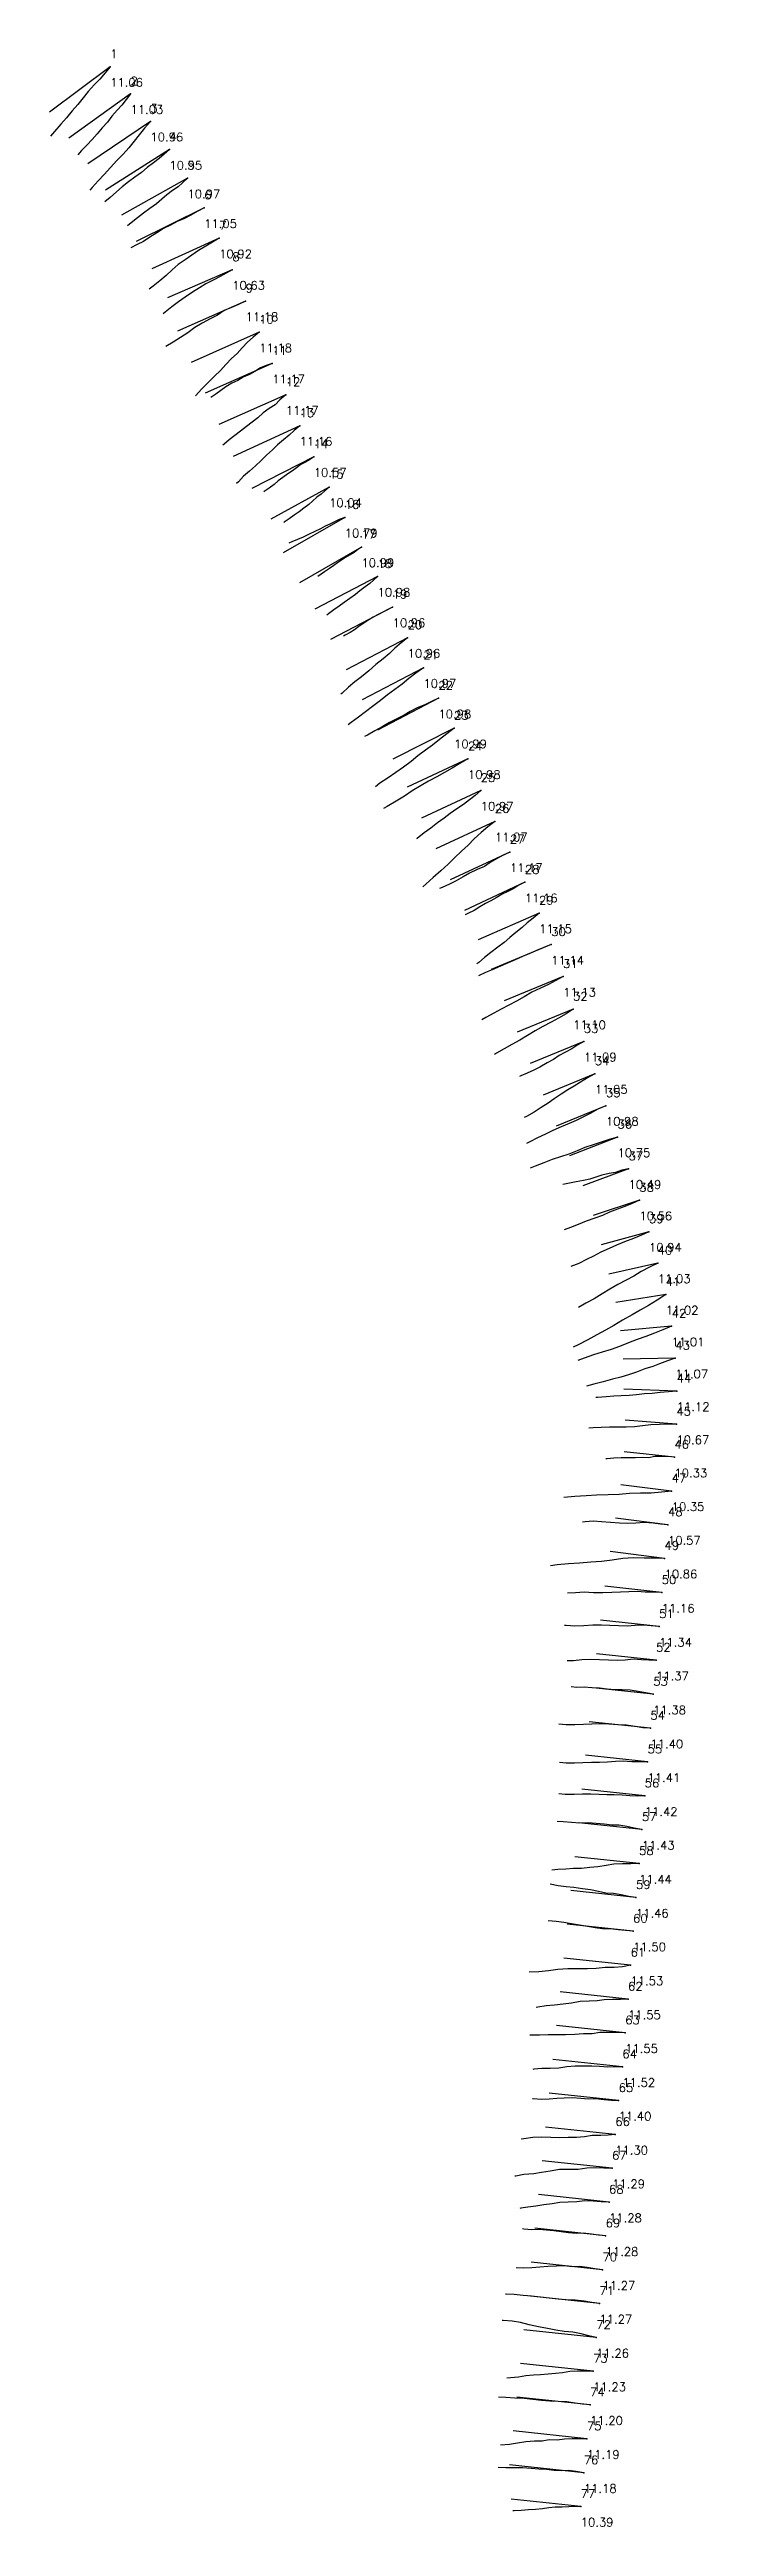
# Model space of a CAD drawing. Extents: x 748848.8 to 748872.1, y 8930454.9 to 8930542.4.
import ezdxf

# ---------------------------------------------------------------- set-up
doc = ezdxf.new("R2010")
doc.units = 0
for name, color, linetype in [('Hole', 7, 'Continuous'), ('Length', 7, 'Continuous'), ('Number', 7, 'Continuous'), ('Real Hole', 7, 'Continuous'), ('Theoretical Hole', 7, 'Continuous')]:
    doc.layers.add(name, color=color, linetype=linetype)
doc.styles.get("Standard").update_dxf_attribs({"font": 'simplex.shx'})

msp = doc.modelspace()

# ---------------------------------------------------------------- linework, layer by layer
at = {"layer": 'Hole', "color": 40, "true_color": 0xffc000}
for p in [(748850.95, 8930541.75, 220.74), (748851.67, 8930540.79, 220.7), (748852.37, 8930539.82, 220.63), (748853.04, 8930538.82, 220.63), (748853.68, 8930537.81, 220.67), (748854.27, 8930536.76, 220.73), (748854.8, 8930535.69, 220.85), (748855.26, 8930534.58, 220.92), (748855.73, 8930533.47, 220.87), (748856.21, 8930532.37, 220.87), (748856.67, 8930531.27, 220.87), (748857.15, 8930530.16, 220.87), (748857.64, 8930529.07, 220.86), (748858.14, 8930527.97, 220.79), (748858.68, 8930526.9, 220.72), (748859.23, 8930525.83, 220.65), (748859.82, 8930524.78, 220.69), (748860.39, 8930523.74, 220.7), (748860.92, 8930522.66, 220.68), (748861.45, 8930521.58, 220.69), (748862.01, 8930520.52, 220.7), (748862.54, 8930519.44, 220.71), (748863.09, 8930518.38, 220.72), (748863.58, 8930517.3, 220.72), (748864.03, 8930516.18, 220.73), (748864.53, 8930515.09, 220.83), (748865.06, 8930514.01, 220.93), (748865.59, 8930512.94, 220.91), (748866.09, 8930511.85, 220.9), (748866.52, 8930510.74, 220.9), (748866.94, 8930509.61, 220.9), (748867.29, 8930508.46, 220.9), (748867.67, 8930507.32, 220.9), (748868.06, 8930506.18, 220.87), (748868.45, 8930505.05, 220.82), (748868.86, 8930503.94, 220.83), (748869.25, 8930502.82, 220.85), (748869.63, 8930501.71, 220.87), (748869.97, 8930500.6, 220.88), (748870.28, 8930499.49, 220.9), (748870.56, 8930498.38, 220.91), (748870.77, 8930497.26, 220.93), (748870.9, 8930496.13, 220.95), (748870.95, 8930494.97, 220.96), (748870.94, 8930493.8, 220.98), (748870.87, 8930492.63, 221), (748870.77, 8930491.44, 221.01), (748870.64, 8930490.25, 221.02), (748870.52, 8930489.06, 221.05), (748870.42, 8930487.85, 221.12), (748870.33, 8930486.65, 221.17), (748870.22, 8930485.46, 221.18), (748870.12, 8930484.26, 221.18), (748870.02, 8930483.06, 221.19), (748869.92, 8930481.87, 221.19), (748869.82, 8930480.67, 221.2), (748869.72, 8930479.48, 221.2), (748869.62, 8930478.28, 221.21), (748869.51, 8930477.08, 221.23), (748869.41, 8930475.89, 221.26), (748869.32, 8930474.69, 221.28), (748869.23, 8930473.49, 221.3), (748869.13, 8930472.3, 221.29), (748869.03, 8930471.1, 221.25), (748868.9, 8930469.91, 221.13), (748868.78, 8930468.71, 221.03), (748868.67, 8930467.52, 221.01), (748868.56, 8930466.32, 221), (748868.44, 8930465.13, 220.99), (748868.33, 8930463.93, 220.99), (748868.22, 8930462.74, 220.98), (748868.11, 8930461.54, 220.97), (748868, 8930460.35, 220.93), (748867.89, 8930459.16, 220.89), (748867.78, 8930457.96, 220.88), (748867.67, 8930456.76, 220.87), (748867.56, 8930455.57, 220.86)]:
    msp.add_point(p, dxfattribs=at)
at = {"layer": 'Real Hole', "color": 1, "true_color": 0xff0000}
for points in [[(748850.95, 8930541.75, 220.74), (748850.773, 8930541.531, 219.78), (748850.58, 8930541.313, 218.824), (748850.384, 8930541.107, 217.865), (748850.176, 8930540.877, 216.914), (748850.003, 8930540.645, 215.957), (748849.812, 8930540.418, 215.002), (748849.611, 8930540.189, 214.05), (748849.406, 8930539.943, 213.102), (748849.209, 8930539.717, 212.148), (748848.991, 8930539.466, 211.205), (748848.84, 8930539.3, 210.542)], [(748851.67, 8930540.79, 220.7), (748851.517, 8930540.59, 219.732), (748851.363, 8930540.39, 218.765), (748851.201, 8930540.21, 217.794), (748851.01, 8930540.006, 216.834), (748850.857, 8930539.788, 215.87), (748850.673, 8930539.586, 214.908), (748850.486, 8930539.383, 213.947), (748850.31, 8930539.175, 212.985), (748850.128, 8930538.982, 212.021), (748849.94, 8930538.787, 211.058), (748849.81, 8930538.642, 210.386)], [(748852.37, 8930539.82, 220.63), (748852.157, 8930539.583, 219.682), (748851.971, 8930539.344, 218.729), (748851.792, 8930539.117, 217.772), (748851.614, 8930538.884, 216.816), (748851.406, 8930538.655, 215.865), (748851.191, 8930538.432, 214.914), (748850.963, 8930538.184, 213.972), (748850.736, 8930537.946, 213.028), (748850.529, 8930537.719, 212.076), (748850.312, 8930537.485, 211.129), (748850.229, 8930537.385, 210.751)], [(748853.04, 8930538.82, 220.63), (748852.856, 8930538.659, 219.66), (748852.685, 8930538.507, 218.687), (748852.48, 8930538.352, 217.721), (748852.258, 8930538.19, 216.759), (748852.053, 8930538.014, 215.796), (748851.818, 8930537.846, 214.839), (748851.594, 8930537.679, 213.879), (748851.369, 8930537.502, 212.92), (748851.17, 8930537.33, 211.956), (748850.947, 8930537.128, 211.002), (748850.765, 8930536.977, 210.238)], [(748853.68, 8930537.81, 220.67), (748853.502, 8930537.647, 219.7), (748853.347, 8930537.504, 218.722), (748853.151, 8930537.373, 217.75), (748852.946, 8930537.228, 216.782), (748852.771, 8930537.073, 215.81), (748852.584, 8930536.907, 214.842), (748852.356, 8930536.742, 213.882), (748852.125, 8930536.576, 212.924), (748851.91, 8930536.411, 211.961), (748851.694, 8930536.236, 211), (748851.563, 8930536.13, 210.321)], [(748854.27, 8930536.76, 220.73), (748854.021, 8930536.63, 219.77), (748853.799, 8930536.5, 218.804), (748853.571, 8930536.386, 217.837), (748853.315, 8930536.279, 216.876), (748853.085, 8930536.157, 215.911), (748852.833, 8930536.037, 214.95), (748852.594, 8930535.882, 213.992), (748852.346, 8930535.726, 213.036), (748852.131, 8930535.581, 212.07), (748851.906, 8930535.465, 211.103), (748851.675, 8930535.35, 210.24)], [(748854.8, 8930535.69, 220.85), (748854.562, 8930535.549, 219.889), (748854.329, 8930535.409, 218.927), (748854.065, 8930535.263, 217.973), (748853.829, 8930535.088, 217.018), (748853.6, 8930534.928, 216.057), (748853.348, 8930534.76, 215.104), (748853.136, 8930534.571, 214.145), (748852.932, 8930534.375, 213.186), (748852.701, 8930534.184, 212.232), (748852.468, 8930533.999, 211.277), (748852.329, 8930533.889, 210.704)], [(748855.26, 8930534.58, 220.92), (748855.04, 8930534.452, 219.953), (748854.833, 8930534.334, 218.982), (748854.588, 8930534.213, 218.02), (748854.33, 8930534.082, 217.063), (748854.107, 8930533.938, 216.098), (748853.856, 8930533.785, 215.143), (748853.602, 8930533.615, 214.19), (748853.362, 8930533.442, 213.235), (748853.128, 8930533.263, 212.28), (748852.89, 8930533.079, 211.326), (748852.819, 8930533.024, 211.04)], [(748855.73, 8930533.47, 220.87), (748855.479, 8930533.355, 219.909), (748855.231, 8930533.248, 218.946), (748854.971, 8930533.134, 217.987), (748854.734, 8930532.979, 217.028), (748854.48, 8930532.849, 216.07), (748854.195, 8930532.696, 215.123), (748853.935, 8930532.539, 214.171), (748853.692, 8930532.355, 213.218), (748853.429, 8930532.19, 212.268), (748853.177, 8930532.014, 211.316), (748852.914, 8930531.871, 210.362)], [(748856.21, 8930532.37, 220.87), (748856, 8930532.199, 219.908), (748855.803, 8930532.021, 218.943), (748855.612, 8930531.824, 217.982), (748855.439, 8930531.622, 217.018), (748855.229, 8930531.44, 216.057), (748855.029, 8930531.23, 215.1), (748854.847, 8930531.016, 214.14), (748854.636, 8930530.817, 213.183), (748854.424, 8930530.612, 212.228), (748854.185, 8930530.368, 211.288), (748853.961, 8930530.122, 210.345)], [(748856.67, 8930531.27, 220.87), (748856.455, 8930531.197, 219.896), (748856.252, 8930531.111, 218.921), (748856.062, 8930530.986, 217.947), (748855.866, 8930530.873, 216.973), (748855.645, 8930530.78, 216.002), (748855.457, 8930530.661, 215.027), (748855.246, 8930530.566, 214.054), (748855.035, 8930530.445, 213.084), (748854.853, 8930530.312, 212.11), (748854.675, 8930530.179, 211.135), (748854.502, 8930530.069, 210.259)], [(748857.15, 8930530.16, 220.87), (748856.943, 8930529.984, 219.907), (748856.774, 8930529.811, 218.937), (748856.564, 8930529.672, 217.969), (748856.352, 8930529.519, 217.004), (748856.166, 8930529.345, 216.037), (748855.96, 8930529.191, 215.071), (748855.76, 8930529.039, 214.103), (748855.552, 8930528.88, 213.138), (748855.352, 8930528.723, 212.171), (748855.152, 8930528.571, 211.203), (748854.97, 8930528.418, 210.231), (748854.929, 8930528.383, 210.039)], [(748857.64, 8930529.07, 220.86), (748857.448, 8930528.898, 219.894), (748857.268, 8930528.735, 218.924), (748857.068, 8930528.574, 217.957), (748856.861, 8930528.399, 216.995), (748856.682, 8930528.22, 216.027), (748856.467, 8930528.033, 215.069), (748856.278, 8930527.839, 214.106), (748856.078, 8930527.654, 213.144), (748855.873, 8930527.466, 212.183), (748855.66, 8930527.283, 211.223), (748855.475, 8930527.088, 210.26), (748855.411, 8930527.026, 209.974)], [(748858.14, 8930527.97, 220.79), (748857.986, 8930527.869, 219.807), (748857.843, 8930527.776, 218.822), (748857.681, 8930527.695, 217.838), (748857.529, 8930527.579, 216.857), (748857.383, 8930527.477, 215.873), (748857.223, 8930527.366, 214.892), (748857.05, 8930527.235, 213.916), (748856.886, 8930527.122, 212.936), (748856.742, 8930526.995, 211.954), (748856.563, 8930526.868, 210.979), (748856.39, 8930526.747, 210.001), (748856.375, 8930526.734, 209.903)], [(748858.68, 8930526.9, 220.72), (748858.528, 8930526.774, 219.74), (748858.404, 8930526.651, 218.755), (748858.249, 8930526.546, 217.773), (748858.094, 8930526.409, 216.794), (748857.961, 8930526.282, 215.811), (748857.792, 8930526.158, 214.834), (748857.626, 8930526.03, 213.856), (748857.449, 8930525.904, 212.88), (748857.267, 8930525.776, 211.905), (748857.093, 8930525.657, 210.927), (748857.078, 8930525.643, 210.829)], [(748859.23, 8930525.83, 220.65), (748859.036, 8930525.753, 219.672), (748858.869, 8930525.674, 218.689), (748858.709, 8930525.594, 217.705), (748858.54, 8930525.515, 216.723), (748858.379, 8930525.423, 215.74), (748858.175, 8930525.327, 214.766), (748857.98, 8930525.233, 213.79), (748857.767, 8930525.137, 212.817), (748857.56, 8930525.053, 211.843), (748857.366, 8930524.972, 210.865), (748857.258, 8930524.919, 210.38)], [(748859.82, 8930524.78, 220.69), (748859.679, 8930524.688, 219.704), (748859.564, 8930524.589, 218.716), (748859.425, 8930524.51, 217.729), (748859.26, 8930524.409, 216.748), (748859.121, 8930524.315, 215.762), (748858.976, 8930524.23, 214.776), (748858.847, 8930524.13, 213.789), (748858.691, 8930524.021, 212.808), (748858.52, 8930523.906, 211.829), (748858.397, 8930523.821, 210.84), (748858.283, 8930523.746, 210.154)], [(748860.39, 8930523.74, 220.7), (748860.248, 8930523.611, 219.719), (748860.117, 8930523.493, 218.734), (748859.952, 8930523.372, 217.756), (748859.765, 8930523.236, 216.783), (748859.608, 8930523.104, 215.804), (748859.414, 8930522.971, 214.832), (748859.209, 8930522.826, 213.864), (748859.032, 8930522.7, 212.888), (748858.851, 8930522.567, 211.913), (748858.661, 8930522.42, 210.943), (748858.599, 8930522.376, 210.652)], [(748860.92, 8930522.66, 220.68), (748860.755, 8930522.577, 219.697), (748860.598, 8930522.495, 218.713), (748860.415, 8930522.404, 217.734), (748860.23, 8930522.305, 216.756), (748860.078, 8930522.21, 215.773), (748859.921, 8930522.107, 214.79), (748859.729, 8930521.973, 213.818), (748859.575, 8930521.861, 212.837), (748859.423, 8930521.764, 211.853), (748859.247, 8930521.667, 210.873), (748859.185, 8930521.637, 210.581)], [(748861.45, 8930521.58, 220.69), (748861.22, 8930521.398, 219.734), (748861.001, 8930521.217, 218.775), (748860.806, 8930521.027, 217.813), (748860.582, 8930520.836, 216.857), (748860.324, 8930520.635, 215.912), (748860.077, 8930520.41, 214.97), (748859.817, 8930520.201, 214.027), (748859.591, 8930520.019, 213.07), (748859.366, 8930519.834, 212.113), (748859.14, 8930519.627, 211.162), (748859.093, 8930519.585, 210.972)], [(748862.01, 8930520.52, 220.7), (748861.745, 8930520.326, 219.756), (748861.495, 8930520.14, 218.805), (748861.256, 8930519.944, 217.854), (748860.996, 8930519.756, 216.907), (748860.737, 8930519.557, 215.962), (748860.493, 8930519.364, 215.012), (748860.206, 8930519.152, 214.077), (748859.968, 8930518.968, 213.124), (748859.716, 8930518.777, 212.175), (748859.453, 8930518.582, 211.23), (748859.352, 8930518.505, 210.851)], [(748862.54, 8930519.44, 220.71), (748862.299, 8930519.325, 219.746), (748862.055, 8930519.209, 218.783), (748861.792, 8930519.1, 217.825), (748861.542, 8930518.974, 216.865), (748861.328, 8930518.839, 215.897), (748861.072, 8930518.714, 214.939), (748860.814, 8930518.58, 213.982), (748860.551, 8930518.437, 213.028), (748860.296, 8930518.295, 212.071), (748860.034, 8930518.144, 211.118), (748859.932, 8930518.087, 210.736)], [(748863.09, 8930518.38, 220.72), (748862.837, 8930518.182, 219.773), (748862.57, 8930517.983, 218.83), (748862.323, 8930517.785, 217.881), (748862.081, 8930517.605, 216.928), (748861.815, 8930517.411, 215.984), (748861.572, 8930517.212, 215.034), (748861.305, 8930517.005, 214.093), (748861.03, 8930516.823, 213.149), (748860.76, 8930516.631, 212.206), (748860.473, 8930516.437, 211.268), (748860.313, 8930516.31, 210.704)], [(748863.58, 8930517.3, 220.72), (748863.293, 8930517.135, 219.776), (748863.017, 8930516.976, 218.828), (748862.757, 8930516.815, 217.876), (748862.487, 8930516.668, 216.925), (748862.185, 8930516.509, 215.985), (748861.928, 8930516.357, 215.031), (748861.616, 8930516.167, 214.099), (748861.344, 8930515.982, 213.155), (748861.043, 8930515.803, 212.219), (748860.727, 8930515.624, 211.287), (748860.599, 8930515.552, 210.915)], [(748864.03, 8930516.18, 220.73), (748863.835, 8930516.011, 219.764), (748863.63, 8930515.85, 218.798), (748863.424, 8930515.695, 217.832), (748863.191, 8930515.539, 216.872), (748862.954, 8930515.366, 215.916), (748862.746, 8930515.209, 214.951), (748862.51, 8930515.039, 213.994), (748862.265, 8930514.855, 213.042), (748862.032, 8930514.684, 212.085), (748861.787, 8930514.491, 211.135), (748861.764, 8930514.472, 211.039)], [(748864.53, 8930515.09, 220.83), (748864.284, 8930514.895, 219.881), (748864.043, 8930514.699, 218.93), (748863.803, 8930514.48, 217.984), (748863.592, 8930514.25, 217.034), (748863.358, 8930514.045, 216.084), (748863.1, 8930513.81, 215.147), (748862.881, 8930513.583, 214.198), (748862.622, 8930513.347, 213.261), (748862.352, 8930513.105, 212.329), (748862.093, 8930512.879, 211.39), (748861.992, 8930512.786, 211.014)], [(748865.06, 8930514.01, 220.93), (748864.821, 8930513.894, 219.966), (748864.592, 8930513.772, 219), (748864.361, 8930513.644, 218.036), (748864.16, 8930513.503, 217.066), (748863.901, 8930513.394, 216.107), (748863.638, 8930513.264, 215.151), (748863.416, 8930513.135, 214.184), (748863.169, 8930512.996, 213.225), (748862.924, 8930512.88, 212.263), (748862.67, 8930512.759, 211.303), (748862.574, 8930512.719, 210.917)], [(748865.59, 8930512.94, 220.91), (748865.379, 8930512.838, 219.938), (748865.18, 8930512.706, 218.967), (748864.993, 8930512.615, 217.989), (748864.782, 8930512.52, 217.016), (748864.579, 8930512.393, 216.045), (748864.389, 8930512.289, 215.069), (748864.204, 8930512.196, 214.09), (748864.005, 8930512.075, 213.118), (748863.799, 8930511.95, 212.147), (748863.575, 8930511.841, 211.179), (748863.479, 8930511.79, 210.691)], [(748866.09, 8930511.85, 220.9), (748865.885, 8930511.679, 219.936), (748865.674, 8930511.51, 218.973), (748865.489, 8930511.339, 218.006), (748865.275, 8930511.171, 217.044), (748865.058, 8930510.989, 216.084), (748864.858, 8930510.82, 215.119), (748864.638, 8930510.648, 214.159), (748864.391, 8930510.457, 213.209), (748864.17, 8930510.281, 212.25), (748863.96, 8930510.113, 211.287), (748863.893, 8930510.058, 211)], [(748866.52, 8930510.74, 220.9), (748866.262, 8930510.641, 219.939), (748865.995, 8930510.528, 218.982), (748865.763, 8930510.423, 218.015), (748865.502, 8930510.317, 217.055), (748865.244, 8930510.208, 216.095), (748865.001, 8930510.101, 215.131), (748864.73, 8930509.976, 214.177), (748864.435, 8930509.848, 213.23), (748864.196, 8930509.752, 212.264), (748863.954, 8930509.639, 211.404)], [(748866.94, 8930509.61, 220.9), (748866.687, 8930509.478, 219.942), (748866.42, 8930509.334, 218.989), (748866.138, 8930509.201, 218.039), (748865.834, 8930509.061, 217.096), (748865.566, 8930508.895, 216.147), (748865.291, 8930508.746, 215.197), (748865.018, 8930508.602, 214.246), (748864.751, 8930508.465, 213.292), (748864.497, 8930508.318, 212.336), (748864.215, 8930508.168, 211.389), (748864.07, 8930508.085, 210.917)], [(748867.29, 8930508.46, 220.9), (748867.041, 8930508.297, 219.945), (748866.779, 8930508.137, 218.994), (748866.515, 8930507.996, 218.039), (748866.224, 8930507.847, 217.094), (748865.954, 8930507.694, 216.144), (748865.679, 8930507.528, 215.197), (748865.412, 8930507.369, 214.246), (748865.133, 8930507.213, 213.299), (748864.861, 8930507.055, 212.349), (748864.592, 8930506.901, 211.399), (748864.512, 8930506.858, 211.113)], [(748867.67, 8930507.32, 220.9), (748867.459, 8930507.196, 219.931), (748867.25, 8930507.062, 218.962), (748867.022, 8930506.945, 217.995), (748866.795, 8930506.82, 217.029), (748866.602, 8930506.687, 216.057), (748866.371, 8930506.56, 215.092), (748866.118, 8930506.417, 214.136), (748865.905, 8930506.306, 213.165), (748865.671, 8930506.205, 212.198), (748865.449, 8930506.1, 211.229), (748865.404, 8930506.08, 211.035)], [(748868.06, 8930506.18, 220.87), (748867.801, 8930506.032, 219.915), (748867.55, 8930505.883, 218.959), (748867.329, 8930505.746, 217.994), (748867.1, 8930505.616, 217.029), (748866.869, 8930505.458, 216.069), (748866.626, 8930505.296, 215.112), (748866.41, 8930505.138, 214.149), (748866.166, 8930504.981, 213.192), (748865.918, 8930504.824, 212.236), (748865.652, 8930504.671, 211.284), (748865.57, 8930504.63, 210.998)], [(748868.45, 8930505.05, 220.82), (748868.169, 8930504.924, 219.869), (748867.898, 8930504.779, 218.917), (748867.632, 8930504.646, 217.962), (748867.395, 8930504.528, 216.998), (748867.149, 8930504.421, 216.035), (748866.865, 8930504.302, 215.083), (748866.578, 8930504.173, 214.134), (748866.32, 8930504.039, 213.177), (748866.032, 8930503.911, 212.228), (748865.761, 8930503.771, 211.276), (748865.644, 8930503.715, 210.897)], [(748868.86, 8930503.94, 220.83), (748868.565, 8930503.858, 219.878), (748868.288, 8930503.766, 218.922), (748868.003, 8930503.671, 217.968), (748867.708, 8930503.574, 217.017), (748867.43, 8930503.461, 216.063), (748867.146, 8930503.344, 215.112), (748866.846, 8930503.243, 214.163), (748866.552, 8930503.15, 213.212), (748866.256, 8930503.036, 212.264), (748865.951, 8930502.914, 211.319), (748865.776, 8930502.842, 210.749)], [(748869.25, 8930502.82, 220.85), (748869.014, 8930502.77, 219.88), (748868.787, 8930502.696, 218.909), (748868.567, 8930502.652, 217.934), (748868.307, 8930502.596, 216.97), (748868.091, 8930502.52, 215.997), (748867.881, 8930502.46, 215.021), (748867.654, 8930502.411, 214.048), (748867.396, 8930502.356, 213.084), (748867.163, 8930502.318, 212.112), (748866.932, 8930502.263, 211.244)], [(748869.63, 8930501.71, 220.87), (748869.379, 8930501.601, 219.908), (748869.122, 8930501.49, 218.948), (748868.862, 8930501.393, 217.987), (748868.582, 8930501.29, 217.033), (748868.325, 8930501.17, 216.074), (748868.056, 8930501.077, 215.115), (748867.752, 8930500.975, 214.168), (748867.467, 8930500.849, 213.218), (748867.195, 8930500.746, 212.261), (748866.974, 8930500.67, 211.496)], [(748869.97, 8930500.6, 220.88), (748869.703, 8930500.482, 219.923), (748869.42, 8930500.357, 218.973), (748869.106, 8930500.241, 218.03), (748868.822, 8930500.125, 217.079), (748868.566, 8930500.008, 216.119), (748868.27, 8930499.881, 215.172), (748868.008, 8930499.741, 214.217), (748867.76, 8930499.612, 213.257), (748867.49, 8930499.473, 212.304), (748867.215, 8930499.368, 211.349)], [(748870.28, 8930499.49, 220.9), (748869.994, 8930499.344, 219.953), (748869.7, 8930499.195, 219.009), (748869.439, 8930499.029, 218.058), (748869.163, 8930498.883, 217.108), (748868.874, 8930498.73, 216.163), (748868.591, 8930498.565, 215.218), (748868.313, 8930498.408, 214.271), (748868.033, 8930498.224, 213.328), (748867.743, 8930498.073, 212.383), (748867.483, 8930497.922, 211.535)], [(748870.56, 8930498.38, 220.91), (748870.255, 8930498.183, 219.978), (748869.949, 8930497.995, 219.045), (748869.66, 8930497.831, 218.102), (748869.377, 8930497.669, 217.157), (748869.041, 8930497.48, 216.234), (748868.728, 8930497.289, 215.303), (748868.431, 8930497.119, 214.364), (748868.135, 8930496.956, 213.423), (748867.809, 8930496.778, 212.494), (748867.474, 8930496.608, 211.567), (748867.289, 8930496.516, 211.004)], [(748870.77, 8930497.26, 220.93), (748870.456, 8930497.138, 219.989), (748870.165, 8930497.012, 219.04), (748869.862, 8930496.896, 218.094), (748869.553, 8930496.79, 217.149), (748869.242, 8930496.678, 216.205), (748868.925, 8930496.546, 215.266), (748868.635, 8930496.442, 214.315), (748868.318, 8930496.342, 213.371), (748868.01, 8930496.25, 212.425), (748867.685, 8930496.137, 211.486), (748867.453, 8930496.053, 210.831)], [(748870.9, 8930496.13, 220.95), (748870.623, 8930496.041, 219.993), (748870.344, 8930495.93, 219.039), (748870.103, 8930495.836, 218.073), (748869.829, 8930495.756, 217.115), (748869.534, 8930495.638, 216.167), (748869.248, 8930495.542, 215.214), (748868.978, 8930495.465, 214.254), (748868.683, 8930495.39, 213.301), (748868.351, 8930495.302, 212.362), (748868.019, 8930495.209, 211.423), (748867.77, 8930495.138, 210.666)], [(748870.95, 8930494.97, 220.96), (748870.662, 8930494.942, 220.003), (748870.364, 8930494.914, 219.049), (748870.082, 8930494.886, 218.089), (748869.808, 8930494.871, 217.128), (748869.535, 8930494.832, 216.167), (748869.266, 8930494.813, 215.204), (748868.992, 8930494.803, 214.242), (748868.735, 8930494.787, 213.276), (748868.457, 8930494.766, 212.316), (748868.152, 8930494.749, 211.363), (748868.095, 8930494.747, 211.172)], [(748870.94, 8930493.8, 220.98), (748870.641, 8930493.802, 220.026), (748870.344, 8930493.792, 219.071), (748870.033, 8930493.776, 218.121), (748869.737, 8930493.739, 217.166), (748869.463, 8930493.71, 216.205), (748869.161, 8930493.697, 215.252), (748868.88, 8930493.692, 214.292), (748868.582, 8930493.691, 213.338), (748868.286, 8930493.683, 212.382), (748867.998, 8930493.671, 211.425), (748867.848, 8930493.663, 210.948)], [(748870.87, 8930492.63, 221), (748870.652, 8930492.658, 220.025), (748870.432, 8930492.663, 219.049), (748870.179, 8930492.659, 218.082), (748869.954, 8930492.618, 217.108), (748869.742, 8930492.627, 216.131), (748869.497, 8930492.612, 215.162), (748869.245, 8930492.607, 214.194), (748868.992, 8930492.608, 213.226), (748868.725, 8930492.595, 212.263), (748868.493, 8930492.576, 211.29), (748868.443, 8930492.576, 211.096)], [(748870.77, 8930491.44, 221.01), (748870.41, 8930491.397, 220.078), (748870.048, 8930491.362, 219.147), (748869.676, 8930491.361, 218.218), (748869.286, 8930491.354, 217.297), (748868.917, 8930491.319, 216.369), (748868.533, 8930491.311, 215.446), (748868.12, 8930491.296, 214.535), (748867.754, 8930491.273, 213.604), (748867.358, 8930491.249, 212.687), (748866.96, 8930491.212, 211.77)], [(748870.64, 8930490.25, 221.02), (748870.379, 8930490.267, 220.055), (748870.117, 8930490.303, 219.091), (748869.799, 8930490.332, 218.143), (748869.511, 8930490.308, 217.185), (748869.218, 8930490.293, 216.229), (748868.933, 8930490.306, 215.271), (748868.608, 8930490.329, 214.325), (748868.297, 8930490.354, 213.375), (748868.002, 8930490.38, 212.42), (748867.719, 8930490.348, 211.462), (748867.621, 8930490.345, 211.178)], [(748870.52, 8930489.06, 221.05), (748870.159, 8930489.071, 220.118), (748869.799, 8930489.072, 219.185), (748869.422, 8930489.081, 218.258), (748869.045, 8930489.06, 217.333), (748868.676, 8930488.998, 216.405), (748868.297, 8930488.953, 215.481), (748867.913, 8930488.921, 214.558), (748867.519, 8930488.894, 213.639), (748867.132, 8930488.869, 212.717), (748866.731, 8930488.827, 211.802), (748866.492, 8930488.793, 211.253)], [(748870.42, 8930487.85, 221.12), (748870.13, 8930487.866, 220.163), (748869.84, 8930487.872, 219.206), (748869.549, 8930487.887, 218.249), (748869.255, 8930487.876, 217.294), (748868.968, 8930487.867, 216.336), (748868.661, 8930487.857, 215.384), (748868.346, 8930487.844, 214.435), (748868.015, 8930487.843, 213.491), (748867.686, 8930487.863, 212.547), (748867.371, 8930487.847, 211.599), (748867.092, 8930487.836, 210.849)], [(748870.33, 8930486.65, 221.17), (748870.05, 8930486.681, 220.21), (748869.777, 8930486.698, 219.249), (748869.483, 8930486.691, 218.293), (748869.196, 8930486.662, 217.335), (748868.891, 8930486.679, 216.383), (748868.594, 8930486.688, 215.428), (748868.291, 8930486.707, 214.475), (748867.989, 8930486.7, 213.522), (748867.675, 8930486.681, 212.573), (748867.358, 8930486.672, 211.625), (748867.051, 8930486.687, 210.673), (748866.99, 8930486.687, 210.483)], [(748870.22, 8930485.46, 221.18), (748869.961, 8930485.465, 220.214), (748869.704, 8930485.476, 219.248), (748869.414, 8930485.498, 218.291), (748869.129, 8930485.466, 217.333), (748868.849, 8930485.459, 216.373), (748868.541, 8930485.463, 215.422), (748868.229, 8930485.478, 214.472), (748867.909, 8930485.491, 213.524), (748867.596, 8930485.482, 212.575), (748867.302, 8930485.446, 211.619), (748867.077, 8930485.438, 210.957)], [(748870.12, 8930484.26, 221.18), (748869.856, 8930484.313, 220.217), (748869.594, 8930484.36, 219.253), (748869.303, 8930484.409, 218.298), (748869.02, 8930484.412, 217.339), (748868.749, 8930484.419, 216.376), (748868.493, 8930484.446, 215.41), (748868.225, 8930484.476, 214.446), (748867.953, 8930484.49, 213.484), (748867.679, 8930484.507, 212.523), (748867.42, 8930484.505, 211.557), (748867.224, 8930484.527, 210.885)], [(748870.02, 8930483.06, 221.19), (748869.757, 8930483.071, 220.225), (748869.487, 8930483.119, 219.264), (748869.174, 8930483.173, 218.315), (748868.867, 8930483.178, 217.364), (748868.558, 8930483.2, 216.413), (748868.259, 8930483.213, 215.459), (748867.948, 8930483.206, 214.508), (748867.656, 8930483.198, 213.552), (748867.356, 8930483.186, 212.598), (748867.047, 8930483.186, 211.647), (748866.793, 8930483.206, 210.889)], [(748869.92, 8930481.87, 221.19), (748869.643, 8930481.875, 220.229), (748869.37, 8930481.877, 219.267), (748869.06, 8930481.897, 218.317), (748868.788, 8930481.886, 217.354), (748868.509, 8930481.863, 216.394), (748868.219, 8930481.855, 215.437), (748867.943, 8930481.851, 214.476), (748867.635, 8930481.838, 213.525), (748867.339, 8930481.827, 212.57), (748867.051, 8930481.825, 211.612), (748866.813, 8930481.845, 210.849)], [(748869.82, 8930480.67, 221.2), (748869.557, 8930480.658, 220.235), (748869.295, 8930480.676, 219.27), (748869.021, 8930480.696, 218.309), (748868.738, 8930480.708, 217.35), (748868.485, 8930480.712, 216.382), (748868.207, 8930480.723, 215.422), (748867.919, 8930480.731, 214.464), (748867.624, 8930480.733, 213.509), (748867.332, 8930480.716, 212.552), (748867.012, 8930480.722, 211.605), (748866.788, 8930480.742, 210.837)], [(748869.72, 8930479.48, 221.2), (748869.452, 8930479.528, 220.238), (748869.189, 8930479.585, 219.275), (748868.903, 8930479.633, 218.318), (748868.657, 8930479.634, 217.348), (748868.384, 8930479.672, 216.387), (748868.102, 8930479.701, 215.428), (748867.824, 8930479.715, 214.468), (748867.528, 8930479.707, 213.512), (748867.234, 8930479.729, 212.557), (748866.946, 8930479.758, 211.6), (748866.728, 8930479.77, 210.934)], [(748869.62, 8930478.28, 221.21), (748869.333, 8930478.273, 220.252), (748869.031, 8930478.27, 219.299), (748868.729, 8930478.257, 218.346), (748868.453, 8930478.207, 217.386), (748868.17, 8930478.168, 216.427), (748867.878, 8930478.137, 215.472), (748867.587, 8930478.112, 214.515), (748867.31, 8930478.102, 213.554), (748867.04, 8930478.078, 212.592), (748866.747, 8930478.077, 211.636), (748866.536, 8930478.05, 210.864)], [(748869.51, 8930477.08, 221.23), (748869.258, 8930477.121, 220.263), (748868.983, 8930477.177, 219.303), (748868.713, 8930477.229, 218.342), (748868.443, 8930477.241, 217.379), (748868.186, 8930477.299, 216.414), (748867.906, 8930477.348, 215.456), (748867.619, 8930477.389, 214.499), (748867.317, 8930477.43, 213.546), (748867.048, 8930477.462, 212.584), (748866.763, 8930477.497, 211.626), (748866.486, 8930477.555, 210.667)], [(748869.41, 8930475.89, 221.26), (748869.147, 8930475.921, 220.296), (748868.887, 8930475.945, 219.33), (748868.598, 8930475.979, 218.374), (748868.331, 8930475.975, 217.41), (748868.07, 8930476.013, 216.445), (748867.795, 8930476.052, 215.485), (748867.512, 8930476.103, 214.527), (748867.239, 8930476.154, 213.566), (748866.964, 8930476.205, 212.606), (748866.694, 8930476.231, 211.644), (748866.412, 8930476.256, 210.685)], [(748869.32, 8930474.69, 221.28), (748869.034, 8930474.639, 220.323), (748868.747, 8930474.608, 219.366), (748868.426, 8930474.606, 218.419), (748868.101, 8930474.569, 217.474), (748867.796, 8930474.561, 216.521), (748867.457, 8930474.557, 215.581), (748867.107, 8930474.558, 214.644), (748866.749, 8930474.535, 213.71), (748866.429, 8930474.495, 212.764), (748866.087, 8930474.461, 211.825), (748865.746, 8930474.444, 210.885)], [(748869.23, 8930473.49, 221.3), (748868.967, 8930473.475, 220.335), (748868.679, 8930473.48, 219.378), (748868.392, 8930473.472, 218.42), (748868.142, 8930473.428, 217.453), (748867.857, 8930473.421, 216.494), (748867.545, 8930473.404, 215.544), (748867.233, 8930473.353, 214.595), (748866.941, 8930473.317, 213.64), (748866.634, 8930473.279, 212.689), (748866.343, 8930473.251, 211.732), (748866.047, 8930473.208, 210.778), (748865.992, 8930473.2, 210.586)], [(748869.13, 8930472.3, 221.29), (748868.841, 8930472.315, 220.333), (748868.542, 8930472.316, 219.379), (748868.234, 8930472.311, 218.427), (748867.97, 8930472.266, 217.464), (748867.663, 8930472.267, 216.512), (748867.351, 8930472.238, 215.562), (748867.028, 8930472.233, 214.616), (748866.734, 8930472.234, 213.66), (748866.414, 8930472.226, 212.713), (748866.104, 8930472.223, 211.762), (748865.799, 8930472.224, 210.81), (748865.77, 8930472.225, 210.714)], [(748869.03, 8930471.1, 221.25), (748868.773, 8930471.1, 220.284), (748868.515, 8930471.094, 219.317), (748868.226, 8930471.107, 218.36), (748867.954, 8930471.129, 217.398), (748867.658, 8930471.123, 216.443), (748867.359, 8930471.119, 215.489), (748867.073, 8930471.096, 214.531), (748866.792, 8930471.057, 213.572), (748866.481, 8930471.042, 212.622), (748866.193, 8930471.04, 211.664), (748865.904, 8930471.013, 210.707), (748865.876, 8930471.009, 210.611)], [(748868.9, 8930469.91, 221.13), (748868.642, 8930469.912, 220.164), (748868.383, 8930469.94, 219.198), (748868.084, 8930469.975, 218.245), (748867.824, 8930469.961, 217.279), (748867.559, 8930469.987, 216.315), (748867.268, 8930470.002, 215.359), (748866.979, 8930469.994, 214.401), (748866.717, 8930469.978, 213.436), (748866.445, 8930469.959, 212.474), (748866.182, 8930469.946, 211.51), (748865.885, 8930469.965, 210.555), (748865.861, 8930469.968, 210.458)], [(748868.78, 8930468.71, 221.03), (748868.524, 8930468.689, 220.064), (748868.267, 8930468.675, 219.097), (748867.96, 8930468.67, 218.145), (748867.69, 8930468.629, 217.183), (748867.412, 8930468.609, 216.223), (748867.121, 8930468.6, 215.266), (748866.818, 8930468.598, 214.314), (748866.505, 8930468.607, 213.364), (748866.187, 8930468.617, 212.416), (748865.874, 8930468.606, 211.466), (748865.554, 8930468.562, 210.52), (748865.458, 8930468.549, 210.236)], [(748868.67, 8930467.52, 221.01), (748868.374, 8930467.524, 220.055), (748868.079, 8930467.533, 219.099), (748867.774, 8930467.523, 218.147), (748867.473, 8930467.48, 217.194), (748867.156, 8930467.479, 216.246), (748866.812, 8930467.478, 215.307), (748866.487, 8930467.421, 214.363), (748866.18, 8930467.374, 213.412), (748865.902, 8930467.316, 212.454), (748865.557, 8930467.303, 211.515), (748865.266, 8930467.245, 210.56), (748865.234, 8930467.239, 210.465)], [(748868.56, 8930466.32, 221), (748868.277, 8930466.337, 220.041), (748867.999, 8930466.355, 219.081), (748867.708, 8930466.366, 218.124), (748867.42, 8930466.328, 217.167), (748867.121, 8930466.318, 216.213), (748866.827, 8930466.308, 215.257), (748866.552, 8930466.265, 214.296), (748866.257, 8930466.224, 213.342), (748865.978, 8930466.182, 212.383), (748865.697, 8930466.149, 211.424), (748865.444, 8930466.103, 210.457), (748865.417, 8930466.098, 210.361)], [(748868.44, 8930465.13, 220.99), (748868.189, 8930465.153, 220.022), (748867.937, 8930465.193, 219.055), (748867.644, 8930465.225, 218.1), (748867.398, 8930465.209, 217.131), (748867.135, 8930465.24, 216.166), (748866.872, 8930465.267, 215.202), (748866.617, 8930465.304, 214.236), (748866.351, 8930465.335, 213.272), (748866.079, 8930465.359, 212.31), (748865.83, 8930465.344, 211.342), (748865.553, 8930465.37, 210.381), (748865.5, 8930465.374, 210.189)], [(748868.33, 8930463.93, 220.99), (748868.054, 8930463.969, 220.03), (748867.787, 8930464.015, 219.067), (748867.521, 8930464.049, 218.104), (748867.257, 8930464.038, 217.139), (748866.981, 8930464.071, 216.179), (748866.708, 8930464.058, 215.217), (748866.41, 8930464.047, 214.262), (748866.115, 8930464.022, 213.307), (748865.838, 8930464, 212.346), (748865.548, 8930463.988, 211.389), (748865.279, 8930463.997, 210.426)], [(748868.22, 8930462.74, 220.98), (748867.95, 8930462.782, 220.018), (748867.679, 8930462.822, 219.056), (748867.366, 8930462.861, 218.107), (748867.049, 8930462.866, 217.159), (748866.759, 8930462.894, 216.202), (748866.45, 8930462.933, 215.252), (748866.136, 8930462.961, 214.303), (748865.826, 8930462.996, 213.353), (748865.527, 8930463.027, 212.399), (748865.217, 8930463.057, 211.449), (748864.93, 8930463.066, 210.491), (748864.901, 8930463.066, 210.396)], [(748868.11, 8930461.54, 220.97), (748867.842, 8930461.6, 220.008), (748867.575, 8930461.665, 219.047), (748867.279, 8930461.728, 218.094), (748866.982, 8930461.749, 217.139), (748866.681, 8930461.798, 216.187), (748866.387, 8930461.858, 215.233), (748866.072, 8930461.917, 214.286), (748865.746, 8930461.989, 213.343), (748865.439, 8930462.066, 212.394), (748865.14, 8930462.121, 211.442), (748864.822, 8930462.14, 210.494), (748864.79, 8930462.142, 210.399)], [(748868, 8930460.35, 220.93), (748867.72, 8930460.347, 219.97), (748867.45, 8930460.355, 219.007), (748867.174, 8930460.336, 218.046), (748866.913, 8930460.291, 217.082), (748866.665, 8930460.268, 216.113), (748866.406, 8930460.243, 215.148), (748866.146, 8930460.225, 214.182), (748865.888, 8930460.209, 213.216), (748865.621, 8930460.181, 212.253), (748865.365, 8930460.141, 211.287), (748865.077, 8930460.115, 210.33), (748864.954, 8930460.108, 209.949)], [(748867.89, 8930459.16, 220.89), (748867.624, 8930459.186, 219.926), (748867.368, 8930459.226, 218.961), (748867.065, 8930459.265, 218.008), (748866.764, 8930459.284, 217.055), (748866.472, 8930459.29, 216.099), (748866.174, 8930459.321, 215.144), (748865.875, 8930459.354, 214.191), (748865.561, 8930459.381, 213.242), (748865.233, 8930459.394, 212.297), (748864.917, 8930459.416, 211.349), (748864.657, 8930459.437, 210.592)], [(748867.78, 8930457.96, 220.88), (748867.514, 8930457.963, 219.916), (748867.253, 8930457.961, 218.951), (748866.983, 8930457.949, 217.988), (748866.729, 8930457.912, 217.021), (748866.452, 8930457.92, 216.06), (748866.205, 8930457.878, 215.093), (748865.928, 8930457.879, 214.132), (748865.624, 8930457.857, 213.179), (748865.326, 8930457.811, 212.226), (748865.044, 8930457.762, 211.268), (748864.733, 8930457.735, 210.318)], [(748867.67, 8930456.76, 220.87), (748867.4, 8930456.803, 219.908), (748867.132, 8930456.839, 218.945), (748866.876, 8930456.829, 217.979), (748866.619, 8930456.839, 217.012), (748866.348, 8930456.873, 216.05), (748866.078, 8930456.895, 215.088), (748865.807, 8930456.919, 214.126), (748865.503, 8930456.934, 213.173), (748865.223, 8930456.933, 212.213), (748864.921, 8930456.935, 211.26), (748864.651, 8930456.951, 210.297)], [(748867.56, 8930455.57, 220.86), (748867.344, 8930455.567, 219.884), (748867.137, 8930455.556, 218.905), (748866.911, 8930455.543, 217.931), (748866.661, 8930455.547, 216.963), (748866.435, 8930455.523, 215.989), (748866.209, 8930455.493, 215.015), (748865.964, 8930455.47, 214.046), (748865.719, 8930455.449, 213.077), (748865.458, 8930455.432, 212.112), (748865.209, 8930455.418, 211.143), (748865.159, 8930455.415, 210.95)]]:
    msp.add_polyline3d(points, dxfattribs=at)
at = {"layer": 'Theoretical Hole', "color": 40, "true_color": 0xffc000}
for p, q in [((748850.95, 8930541.75, 220.74), (748848.812, 8930540.148, 210.008)), ((748851.67, 8930540.79, 220.7), (748849.493, 8930539.231, 210)), ((748852.37, 8930539.82, 220.63), (748850.157, 8930538.32, 210.001)), ((748853.04, 8930538.82, 220.63), (748850.786, 8930537.393, 210.01)), ((748853.68, 8930537.81, 220.67), (748851.35, 8930536.505, 210.03)), ((748854.27, 8930536.76, 220.73), (748851.872, 8930535.57, 210.009)), ((748854.8, 8930535.69, 220.85), (748852.418, 8930534.613, 210.247)), ((748855.26, 8930534.58, 220.92), (748852.972, 8930533.583, 210.587)), ((748855.73, 8930533.47, 220.87), (748853.331, 8930532.404, 210.003)), ((748856.21, 8930532.37, 220.87), (748853.815, 8930531.305, 210.002)), ((748856.67, 8930531.27, 220.87), (748854.299, 8930530.216, 210.005)), ((748857.15, 8930530.16, 220.87), (748854.791, 8930529.112, 210.002)), ((748857.64, 8930529.07, 220.86), (748855.291, 8930527.983, 210.004)), ((748858.14, 8930527.97, 220.79), (748855.946, 8930526.849, 210.511)), ((748858.68, 8930526.9, 220.72), (748856.62, 8930525.764, 210.959)), ((748859.23, 8930525.83, 220.65), (748857.055, 8930524.577, 210.156)), ((748859.82, 8930524.78, 220.69), (748857.629, 8930523.518, 209.995)), ((748860.39, 8930523.74, 220.7), (748858.174, 8930522.583, 210.008)), ((748860.92, 8930522.66, 220.68), (748858.73, 8930521.519, 210.002)), ((748861.45, 8930521.58, 220.69), (748859.284, 8930520.451, 210.006)), ((748862.01, 8930520.52, 220.7), (748859.843, 8930519.391, 210.006)), ((748862.54, 8930519.44, 220.71), (748860.391, 8930518.32, 210.001)), ((748863.09, 8930518.38, 220.72), (748860.929, 8930517.296, 209.999)), ((748863.58, 8930517.3, 220.72), (748861.432, 8930516.302, 209.999)), ((748864.03, 8930516.18, 220.73), (748861.936, 8930515.207, 210.006)), ((748864.53, 8930515.09, 220.83), (748862.446, 8930514.122, 210.001)), ((748865.06, 8930514.01, 220.93), (748862.95, 8930513.03, 210.005)), ((748865.59, 8930512.94, 220.91), (748863.456, 8930511.949, 210.001)), ((748866.09, 8930511.85, 220.9), (748863.938, 8930510.909, 210)), ((748866.52, 8930510.74, 220.9), (748864.401, 8930509.863, 209.999)), ((748866.94, 8930509.61, 220.9), (748864.86, 8930508.749, 210)), ((748867.29, 8930508.46, 220.9), (748865.316, 8930507.643, 210.008)), ((748867.67, 8930507.32, 220.9), (748865.78, 8930506.537, 210)), ((748868.06, 8930506.18, 220.87), (748866.233, 8930505.424, 209.998)), ((748868.45, 8930505.05, 220.82), (748866.692, 8930504.322, 210.006)), ((748868.86, 8930503.94, 220.83), (748867.163, 8930503.28, 210.235)), ((748869.25, 8930502.82, 220.85), (748867.632, 8930502.22, 210.503)), ((748869.63, 8930501.71, 220.87), (748868.005, 8930501.176, 210.449)), ((748869.97, 8930500.6, 220.88), (748868.287, 8930500.131, 210.08)), ((748870.28, 8930499.49, 220.9), (748868.557, 8930499.103, 210.012)), ((748870.56, 8930498.38, 220.91), (748868.799, 8930498.1, 210.035)), ((748870.77, 8930497.26, 220.93), (748868.969, 8930497.101, 210.069)), ((748870.9, 8930496.13, 220.95), (748869.058, 8930496.095, 210.034)), ((748870.95, 8930494.97, 220.96), (748869.078, 8930495.036, 209.999)), ((748870.94, 8930493.8, 220.98), (748869.128, 8930493.942, 210.466)), ((748870.87, 8930492.63, 221), (748869.097, 8930492.821, 210.825)), ((748870.77, 8930491.44, 221.01), (748868.978, 8930491.663, 210.819)), ((748870.64, 8930490.25, 221.02), (748868.792, 8930490.48, 210.615)), ((748870.52, 8930489.06, 221.05), (748868.597, 8930489.3, 210.364)), ((748870.42, 8930487.85, 221.12), (748868.413, 8930488.078, 210.144)), ((748870.33, 8930486.65, 221.17), (748868.253, 8930486.88, 210.024)), ((748870.22, 8930485.46, 221.18), (748868.115, 8930485.685, 210.009)), ((748870.12, 8930484.26, 221.18), (748867.992, 8930484.488, 210.003)), ((748870.02, 8930483.06, 221.19), (748867.863, 8930483.291, 209.998)), ((748869.92, 8930481.87, 221.19), (748867.732, 8930482.104, 209.994)), ((748869.82, 8930480.67, 221.2), (748867.603, 8930480.907, 210)), ((748869.72, 8930479.48, 221.2), (748867.477, 8930479.72, 209.995)), ((748869.62, 8930478.28, 221.21), (748867.35, 8930478.523, 210)), ((748869.51, 8930477.08, 221.23), (748867.217, 8930477.325, 210.004)), ((748869.41, 8930475.89, 221.26), (748867.087, 8930476.139, 210)), ((748869.32, 8930474.69, 221.28), (748866.962, 8930474.942, 209.997)), ((748869.23, 8930473.49, 221.3), (748866.838, 8930473.746, 210.003)), ((748869.13, 8930472.3, 221.29), (748866.707, 8930472.559, 210)), ((748869.03, 8930471.1, 221.25), (748866.582, 8930471.362, 209.996)), ((748868.9, 8930469.91, 221.13), (748866.449, 8930470.172, 210)), ((748868.78, 8930468.71, 221.03), (748866.321, 8930468.973, 210.004)), ((748868.67, 8930467.52, 221.01), (748866.194, 8930467.785, 209.998)), ((748868.56, 8930466.32, 221), (748866.073, 8930466.586, 210.001)), ((748868.44, 8930465.13, 220.99), (748865.938, 8930465.398, 209.994)), ((748868.33, 8930463.93, 220.99), (748865.811, 8930464.2, 210.008)), ((748868.22, 8930462.74, 220.98), (748865.682, 8930463.012, 210.003)), ((748868.11, 8930461.54, 220.97), (748865.555, 8930461.813, 210.007)), ((748868, 8930460.35, 220.93), (748865.433, 8930460.625, 210.001)), ((748867.89, 8930459.16, 220.89), (748865.307, 8930459.436, 209.995)), ((748867.78, 8930457.96, 220.88), (748865.177, 8930458.239, 210.001)), ((748867.67, 8930456.76, 220.87), (748865.048, 8930457.041, 210.005)), ((748867.56, 8930455.57, 220.86), (748865.104, 8930455.833, 210.768))]:
    msp.add_line(p, q, dxfattribs=at)

# ---------------------------------------------------------------- texts
at = {"layer": 'Length', "color": 40, "true_color": 0xffc000}
for s, p in [('11.06', (748850.95, 8930541.046, 220.74)), ('11.03', (748851.67, 8930540.086, 220.7)), ('10.96', (748852.37, 8930539.116, 220.63)), ('10.95', (748853.04, 8930538.116, 220.63)), ('10.97', (748853.68, 8930537.106, 220.67)), ('11.05', (748854.27, 8930536.056, 220.73)), ('10.92', (748854.8, 8930534.986, 220.85)), ('10.63', (748855.26, 8930533.876, 220.92)), ('11.18', (748855.73, 8930532.766, 220.87)), ('11.18', (748856.21, 8930531.666, 220.87)), ('11.17', (748856.67, 8930530.566, 220.87)), ('11.17', (748857.15, 8930529.456, 220.87)), ('11.16', (748857.64, 8930528.366, 220.86)), ('10.57', (748858.14, 8930527.266, 220.79)), ('10.04', (748858.68, 8930526.196, 220.72)), ('10.79', (748859.23, 8930525.126, 220.65)), ('10.99', (748859.82, 8930524.076, 220.69)), ('10.98', (748860.39, 8930523.036, 220.7)), ('10.96', (748860.92, 8930521.956, 220.68)), ('10.96', (748861.45, 8930520.876, 220.69)), ('10.97', (748862.01, 8930519.816, 220.7)), ('10.98', (748862.54, 8930518.736, 220.71)), ('10.99', (748863.09, 8930517.676, 220.72)), ('10.98', (748863.58, 8930516.596, 220.72)), ('10.97', (748864.03, 8930515.476, 220.73)), ('11.07', (748864.53, 8930514.386, 220.83)), ('11.17', (748865.06, 8930513.306, 220.93)), ('11.16', (748865.59, 8930512.236, 220.91)), ('11.15', (748866.09, 8930511.146, 220.9)), ('11.14', (748866.52, 8930510.036, 220.9)), ('11.13', (748866.94, 8930508.906, 220.9)), ('11.10', (748867.29, 8930507.756, 220.9)), ('11.09', (748867.67, 8930506.616, 220.9)), ('11.05', (748868.06, 8930505.476, 220.87)), ('10.98', (748868.45, 8930504.346, 220.82)), ('10.75', (748868.86, 8930503.236, 220.83)), ('10.49', (748869.25, 8930502.116, 220.85)), ('10.56', (748869.63, 8930501.006, 220.87)), ('10.94', (748869.97, 8930499.896, 220.88)), ('11.03', (748870.28, 8930498.786, 220.9)), ('11.02', (748870.56, 8930497.676, 220.91)), ('11.01', (748870.77, 8930496.556, 220.93)), ('11.07', (748870.9, 8930495.426, 220.95)), ('11.12', (748870.95, 8930494.266, 220.96)), ('10.67', (748870.94, 8930493.096, 220.98)), ('10.33', (748870.87, 8930491.926, 221)), ('10.35', (748870.77, 8930490.736, 221.01)), ('10.57', (748870.64, 8930489.546, 221.02)), ('10.86', (748870.52, 8930488.356, 221.05)), ('11.16', (748870.42, 8930487.146, 221.12)), ('11.34', (748870.33, 8930485.946, 221.17)), ('11.37', (748870.22, 8930484.756, 221.18)), ('11.38', (748870.12, 8930483.556, 221.18)), ('11.40', (748870.02, 8930482.356, 221.19)), ('11.41', (748869.92, 8930481.166, 221.19)), ('11.42', (748869.82, 8930479.966, 221.2)), ('11.43', (748869.72, 8930478.776, 221.2)), ('11.44', (748869.62, 8930477.576, 221.21)), ('11.46', (748869.51, 8930476.376, 221.23)), ('11.50', (748869.41, 8930475.186, 221.26)), ('11.53', (748869.32, 8930473.986, 221.28)), ('11.55', (748869.23, 8930472.786, 221.3)), ('11.55', (748869.13, 8930471.596, 221.29)), ('11.52', (748869.03, 8930470.396, 221.25)), ('11.40', (748868.9, 8930469.206, 221.13)), ('11.30', (748868.78, 8930468.006, 221.03)), ('11.29', (748868.67, 8930466.816, 221.01)), ('11.28', (748868.56, 8930465.616, 221)), ('11.28', (748868.44, 8930464.426, 220.99)), ('11.27', (748868.33, 8930463.226, 220.99)), ('11.27', (748868.22, 8930462.036, 220.98)), ('11.26', (748868.11, 8930460.836, 220.97)), ('11.23', (748868, 8930459.646, 220.93)), ('11.20', (748867.89, 8930458.456, 220.89)), ('11.19', (748867.78, 8930457.256, 220.88)), ('11.18', (748867.67, 8930456.056, 220.87)), ('10.39', (748867.56, 8930454.866, 220.86))]:
    msp.add_text(s, height=0.3, dxfattribs=at).set_placement(p)
at = {"layer": 'Number', "color": 40, "true_color": 0xffc000}
for s, p in [('1', (748850.95, 8930542.056, 220.74)), ('2', (748851.67, 8930541.096, 220.7)), ('3', (748852.37, 8930540.126, 220.63)), ('4', (748853.04, 8930539.126, 220.63)), ('5', (748853.68, 8930538.116, 220.67)), ('6', (748854.27, 8930537.066, 220.73)), ('7', (748854.8, 8930535.996, 220.85)), ('8', (748855.26, 8930534.886, 220.92)), ('9', (748855.73, 8930533.776, 220.87)), ('10', (748856.21, 8930532.676, 220.87)), ('11', (748856.67, 8930531.576, 220.87)), ('12', (748857.15, 8930530.466, 220.87)), ('13', (748857.64, 8930529.376, 220.86)), ('14', (748858.14, 8930528.276, 220.79)), ('15', (748858.68, 8930527.206, 220.72)), ('16', (748859.23, 8930526.136, 220.65)), ('17', (748859.82, 8930525.086, 220.69)), ('18', (748860.39, 8930524.046, 220.7)), ('19', (748860.92, 8930522.966, 220.68)), ('20', (748861.45, 8930521.886, 220.69)), ('21', (748862.01, 8930520.826, 220.7)), ('22', (748862.54, 8930519.746, 220.71)), ('23', (748863.09, 8930518.686, 220.72)), ('24', (748863.58, 8930517.606, 220.72)), ('25', (748864.03, 8930516.486, 220.73)), ('26', (748864.53, 8930515.396, 220.83)), ('27', (748865.06, 8930514.316, 220.93)), ('28', (748865.59, 8930513.246, 220.91)), ('29', (748866.09, 8930512.156, 220.9)), ('30', (748866.52, 8930511.046, 220.9)), ('31', (748866.94, 8930509.916, 220.9)), ('32', (748867.29, 8930508.766, 220.9)), ('33', (748867.67, 8930507.626, 220.9)), ('34', (748868.06, 8930506.486, 220.87)), ('35', (748868.45, 8930505.356, 220.82)), ('36', (748868.86, 8930504.246, 220.83)), ('37', (748869.25, 8930503.126, 220.85)), ('38', (748869.63, 8930502.016, 220.87)), ('39', (748869.97, 8930500.906, 220.88)), ('40', (748870.28, 8930499.796, 220.9)), ('41', (748870.56, 8930498.686, 220.91)), ('42', (748870.77, 8930497.566, 220.93)), ('43', (748870.9, 8930496.436, 220.95)), ('44', (748870.95, 8930495.276, 220.96)), ('45', (748870.94, 8930494.106, 220.98)), ('46', (748870.87, 8930492.936, 221)), ('47', (748870.77, 8930491.746, 221.01)), ('48', (748870.64, 8930490.556, 221.02)), ('49', (748870.52, 8930489.366, 221.05)), ('50', (748870.42, 8930488.156, 221.12)), ('51', (748870.33, 8930486.956, 221.17)), ('52', (748870.22, 8930485.766, 221.18)), ('53', (748870.12, 8930484.566, 221.18)), ('54', (748870.02, 8930483.366, 221.19)), ('55', (748869.92, 8930482.176, 221.19)), ('56', (748869.82, 8930480.976, 221.2)), ('57', (748869.72, 8930479.786, 221.2)), ('58', (748869.62, 8930478.586, 221.21)), ('59', (748869.51, 8930477.386, 221.23)), ('60', (748869.41, 8930476.196, 221.26)), ('61', (748869.32, 8930474.996, 221.28)), ('62', (748869.23, 8930473.796, 221.3)), ('63', (748869.13, 8930472.606, 221.29)), ('64', (748869.03, 8930471.406, 221.25)), ('65', (748868.9, 8930470.216, 221.13)), ('66', (748868.78, 8930469.016, 221.03)), ('67', (748868.67, 8930467.826, 221.01)), ('68', (748868.56, 8930466.626, 221)), ('69', (748868.44, 8930465.436, 220.99)), ('70', (748868.33, 8930464.236, 220.99)), ('71', (748868.22, 8930463.046, 220.98)), ('72', (748868.11, 8930461.846, 220.97)), ('73', (748868, 8930460.656, 220.93)), ('74', (748867.89, 8930459.466, 220.89)), ('75', (748867.78, 8930458.266, 220.88)), ('76', (748867.67, 8930457.066, 220.87)), ('77', (748867.56, 8930455.876, 220.86))]:
    msp.add_text(s, height=0.3, dxfattribs=at).set_placement(p)

doc.saveas('drawing.dxf')
